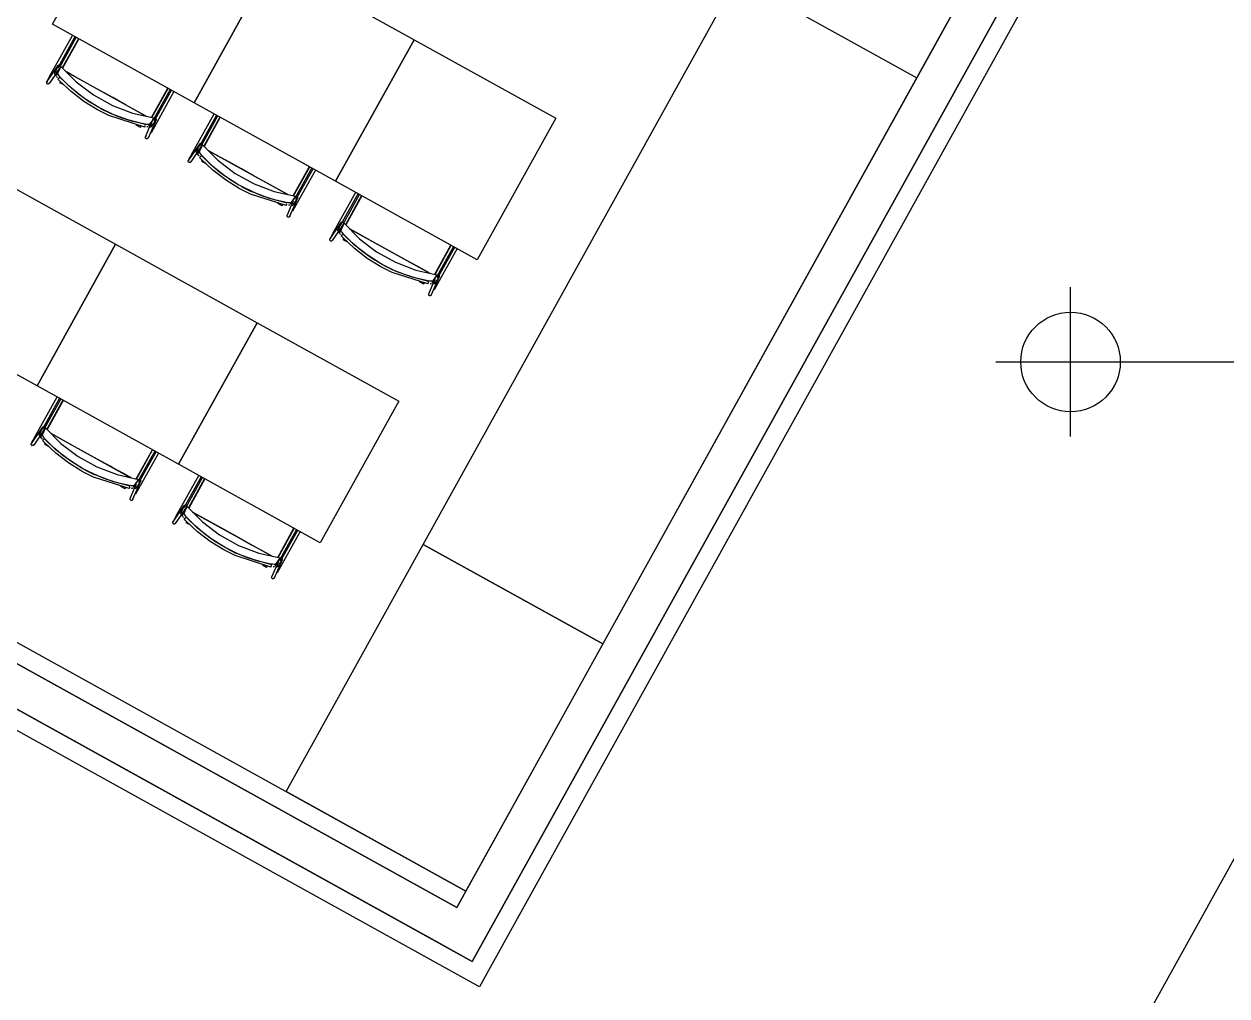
# Model space of a CAD drawing. Header units: metres. Extents: x 3.2 to 22.3, y 0.7 to 22.8.
# Drawn here: x 6.968 to 8.869, y 9.369 to 10.906 of the extents above; entities that cross this region are included whole.
import ezdxf

# ---------------------------------------------------------------- set-up
doc = ezdxf.new("R2010")
doc.units = ezdxf.units.M
doc.layers.add('ARREDI', color=9, linetype='Continuous')
doc.layers.add('PARETI_STRUTTURE', color=7, linetype='Continuous')

msp = doc.modelspace()

# ---------------------------------------------------------------- linework, layer by layer
at = {"layer": 'ARREDI'}
for points in [[(8.095, 10.978), (8.4721, 11.6584), (8.7562, 11.5009), (8.3791, 10.8205), (7.8828, 9.9252), (7.5987, 10.0827)], [(7.1369, 11.1291), (7.3608, 11.005), (7.2367, 10.7812), (7.0128, 10.9053)], [(7.3608, 11.005), (7.5846, 10.8809), (7.4605, 10.6571), (7.2367, 10.7812)], [(7.5846, 10.8809), (7.8085, 10.7569), (7.6844, 10.533), (7.4605, 10.6571)], [(7.1731, 10.7573), (7.1727, 10.7543)], [(6.8888, 10.6814), (7.1126, 10.5573), (6.9885, 10.3335), (6.7647, 10.4576)], [(7.3969, 10.6332), (7.3965, 10.6302)], [(7.1126, 10.5573), (7.3365, 10.4333), (7.2124, 10.2094), (6.9885, 10.3335)], [(7.6207, 10.5091), (7.6203, 10.5061)], [(7.3364, 10.4333), (7.5603, 10.3092), (7.4362, 10.0853), (7.2124, 10.2094)], [(7.1487, 10.1855), (7.1483, 10.1825)], [(7.6662, 9.5345), (7.3821, 9.692), (7.5987, 10.0827), (7.8828, 9.9252)], [(7.3726, 10.0614), (7.3722, 10.0584)]]:
    msp.add_lwpolyline(points, close=True, dxfattribs=at)
for points in [[(8.095, 10.978), (8.3791, 10.8205)], [(7.0539, 10.8825), (7.0284, 10.8365)], [(7.0225, 10.837), (7.0219, 10.8375), (7.0216, 10.8381), (7.0214, 10.8389), (7.0216, 10.8396), (7.0218, 10.84), (7.0218, 10.84), (7.022, 10.8402), (7.0226, 10.8407), (7.0233, 10.8409)], [(7.0252, 10.8217), (7.0236, 10.8236), (7.0223, 10.8254), (7.0216, 10.8269), (7.0214, 10.8278), (7.0239, 10.8332), (7.0263, 10.8386), (7.0503, 10.8143), (7.0777, 10.7936), (7.1076, 10.777), (7.1397, 10.7648), (7.173, 10.7573), (7.1698, 10.7523), (7.1665, 10.7474)], [(7.0233, 10.8409), (7.024, 10.8409), (7.0247, 10.8406), (7.0253, 10.8401), (7.0256, 10.8395), (7.0258, 10.8387), (7.0256, 10.838)], [(7.0263, 10.8386), (7.0245, 10.8372)], [(7.0085, 10.8225), (7.0085, 10.8225), (7.0086, 10.8225), (7.0088, 10.8223), (7.0093, 10.8221)], [(7.0098, 10.8217), (7.0093, 10.8221)], [(7.0181, 10.8256), (7.0174, 10.8259), (7.0169, 10.8264), (7.0165, 10.827), (7.0164, 10.8277), (7.0164, 10.8278), (7.0165, 10.8285), (7.0166, 10.8286), (7.0169, 10.8291), (7.0175, 10.8295), (7.0182, 10.8298)], [(7.0182, 10.8298), (7.0189, 10.8298), (7.0196, 10.8295), (7.0202, 10.829), (7.0206, 10.8284), (7.0207, 10.8276), (7.0207, 10.8276), (7.0206, 10.8269), (7.0205, 10.8268), (7.0202, 10.8263), (7.0196, 10.8258), (7.0189, 10.8256)], [(7.0186, 10.8245), (7.0194, 10.823)], [(7.0193, 10.823), (7.0186, 10.8245)], [(7.0191, 10.8268), (7.0209, 10.8307), (7.0216, 10.8323)], [(7.0199, 10.8222), (7.0207, 10.8211)], [(7.0206, 10.8212), (7.0199, 10.8222)], [(7.0252, 10.8217), (7.0236, 10.8237), (7.0223, 10.8255), (7.0215, 10.827), (7.0214, 10.8278)], [(7.0238, 10.8207), (7.0233, 10.8202), (7.0227, 10.8197), (7.0218, 10.8189), (7.0216, 10.8187)], [(7.0218, 10.8197), (7.0224, 10.8191)], [(7.0223, 10.8192), (7.0218, 10.8197)], [(7.0226, 10.8346), (7.0222, 10.8337)], [(7.0238, 10.8207), (7.0243, 10.8211), (7.0246, 10.8214), (7.0248, 10.8216)], [(7.0838, 10.7751), (7.0695, 10.7837), (7.0537, 10.7952), (7.0389, 10.8079), (7.0252, 10.8217)], [(7.0838, 10.7751), (7.0695, 10.7837), (7.0538, 10.7951), (7.039, 10.8078), (7.0253, 10.8216)], [(7.1609, 10.76), (7.1484, 10.7669), (7.1283, 10.7781), (7.1081, 10.7893), (7.0879, 10.8005), (7.0677, 10.8117), (7.0475, 10.8228), (7.035, 10.8298)], [(7.035, 10.8298), (7.1609, 10.76)], [(7.0061, 10.8107), (7.0054, 10.8107), (7.0047, 10.811), (7.0041, 10.8115), (7.0038, 10.8121), (7.0036, 10.8129), (7.0038, 10.8136), (7.004, 10.814), (7.004, 10.8141), (7.0042, 10.8143), (7.0048, 10.8147), (7.0055, 10.815)], [(7.008, 10.8128), (7.0078, 10.812), (7.0076, 10.8116), (7.0076, 10.8116), (7.0074, 10.8114), (7.0069, 10.8109), (7.0061, 10.8107)], [(7.0216, 10.8187), (7.0216, 10.8187)], [(7.0257, 10.8147), (7.0253, 10.814), (7.025, 10.8135), (7.0248, 10.813), (7.0247, 10.8128)], [(7.1701, 10.7579), (7.1957, 10.8039)], [(7.1032, 10.765), (7.0887, 10.7723)], [(7.0887, 10.7723), (7.1033, 10.765)], [(7.1591, 10.7474), (7.1402, 10.7517), (7.1216, 10.7575), (7.1038, 10.7648)], [(7.1593, 10.7474), (7.1403, 10.7517), (7.1217, 10.7575), (7.1039, 10.7647)], [(7.152, 10.7422), (7.1521, 10.7425), (7.1524, 10.7429), (7.1527, 10.7435), (7.1531, 10.7441)], [(7.159, 10.7449), (7.1589, 10.7442), (7.1588, 10.7436), (7.1587, 10.7431), (7.1587, 10.7428), (7.1587, 10.7427), (7.1587, 10.7428), (7.1587, 10.743)], [(7.1592, 10.7457), (7.1593, 10.7463), (7.1593, 10.7468), (7.1594, 10.747)], [(7.1665, 10.7474), (7.1657, 10.7471), (7.164, 10.7469), (7.1617, 10.747), (7.1593, 10.7474)], [(7.1665, 10.7474), (7.1657, 10.7471), (7.1641, 10.7469), (7.1618, 10.747), (7.1593, 10.7474)], [(7.1643, 10.7432), (7.1635, 10.7431), (7.1622, 10.7432)], [(7.1635, 10.7431), (7.1622, 10.7432)], [(7.1657, 10.7448), (7.1658, 10.7456), (7.1661, 10.7461), (7.1662, 10.7462), (7.1667, 10.7467), (7.1667, 10.7467), (7.1674, 10.747), (7.1681, 10.747), (7.1688, 10.7468), (7.1694, 10.7463), (7.1698, 10.7457)], [(7.17, 10.7497), (7.1692, 10.7485), (7.1659, 10.7436)], [(7.1698, 10.7457), (7.17, 10.745), (7.1699, 10.7442), (7.1697, 10.7437), (7.1696, 10.7436), (7.1691, 10.7431), (7.1691, 10.7431), (7.1684, 10.7428), (7.1677, 10.7428), (7.1669, 10.743), (7.1663, 10.7435)], [(7.1729, 10.7564), (7.1734, 10.7569), (7.1741, 10.7572), (7.1749, 10.7572), (7.1756, 10.757), (7.1762, 10.7566), (7.1766, 10.7559)], [(7.1766, 10.7559), (7.1768, 10.7552), (7.1767, 10.7545), (7.1766, 10.7542), (7.1766, 10.7542), (7.1763, 10.7538), (7.1758, 10.7533), (7.1751, 10.753), (7.1744, 10.753), (7.1736, 10.7532)], [(7.2777, 10.7584), (7.2522, 10.7124)], [(7.16, 10.7254), (7.1599, 10.7261), (7.16, 10.7269), (7.16, 10.7271), (7.16, 10.7271), (7.1603, 10.7275), (7.1608, 10.728)], [(7.164, 10.7271), (7.1642, 10.7263), (7.1641, 10.7256), (7.164, 10.7254), (7.164, 10.7254), (7.1638, 10.7249), (7.1632, 10.7244), (7.1625, 10.7241), (7.1618, 10.7241), (7.161, 10.7243), (7.1604, 10.7248), (7.16, 10.7254)], [(7.168, 10.7341), (7.1674, 10.7344)], [(7.1687, 10.7337), (7.1685, 10.7338), (7.168, 10.734)], [(7.1688, 10.7336), (7.1688, 10.7336)], [(7.242, 10.7015), (7.2413, 10.7018), (7.2407, 10.7023), (7.2403, 10.7029), (7.2402, 10.7036), (7.2402, 10.7037), (7.2404, 10.7044), (7.2404, 10.7045), (7.2407, 10.705), (7.2413, 10.7055), (7.242, 10.7057)], [(7.242, 10.7057), (7.2428, 10.7057), (7.2435, 10.7054), (7.244, 10.7049), (7.2444, 10.7043), (7.2445, 10.7036), (7.2445, 10.7035), (7.2444, 10.7028), (7.2443, 10.7027), (7.244, 10.7022), (7.2434, 10.7018), (7.2427, 10.7015)], [(7.243, 10.7027), (7.2447, 10.7067), (7.2454, 10.7082)], [(7.2463, 10.7129), (7.2458, 10.7134), (7.2454, 10.714), (7.2453, 10.7148), (7.2454, 10.7155), (7.2457, 10.7159), (7.2457, 10.7159), (7.2458, 10.7161), (7.2464, 10.7166), (7.2471, 10.7168)], [(7.2491, 10.6976), (7.2475, 10.6995), (7.2462, 10.7014), (7.2454, 10.7029), (7.2453, 10.7037), (7.2477, 10.7092), (7.2501, 10.7145), (7.2742, 10.6902), (7.3015, 10.6695), (7.3315, 10.6529), (7.3635, 10.6407), (7.3969, 10.6332), (7.3936, 10.6283), (7.3903, 10.6234)], [(7.2464, 10.7105), (7.246, 10.7096)], [(7.2471, 10.7168), (7.2479, 10.7168), (7.2486, 10.7165), (7.2491, 10.716), (7.2495, 10.7154), (7.2496, 10.7147), (7.2495, 10.7139)], [(7.2501, 10.7145), (7.2484, 10.7131)], [(7.3848, 10.6359), (7.3722, 10.6429), (7.3521, 10.654), (7.3319, 10.6652), (7.3117, 10.6764), (7.2915, 10.6876), (7.2714, 10.6988), (7.2589, 10.7057)], [(7.2589, 10.7057), (7.3848, 10.6359)], [(7.23, 10.6866), (7.2292, 10.6866), (7.2285, 10.6869), (7.228, 10.6874), (7.2276, 10.6881), (7.2275, 10.6888), (7.2276, 10.6895), (7.2279, 10.69), (7.2279, 10.69), (7.228, 10.6902), (7.2286, 10.6906), (7.2293, 10.6909)], [(7.2318, 10.6887), (7.2317, 10.688), (7.2314, 10.6875), (7.2314, 10.6875), (7.2313, 10.6873), (7.2307, 10.6869), (7.23, 10.6866)], [(7.2324, 10.6984), (7.2323, 10.6984), (7.2324, 10.6984), (7.2326, 10.6982), (7.2331, 10.698)], [(7.2337, 10.6977), (7.2331, 10.698)], [(7.2424, 10.7004), (7.2432, 10.6989)], [(7.2432, 10.6989), (7.2424, 10.7004)], [(7.2437, 10.6981), (7.2445, 10.697)], [(7.2444, 10.6971), (7.2437, 10.6981)], [(7.2491, 10.6976), (7.2474, 10.6996), (7.2461, 10.7014), (7.2454, 10.7029), (7.2453, 10.7038)], [(7.2454, 10.696), (7.2461, 10.6952)], [(7.2454, 10.6946), (7.2454, 10.6946)], [(7.2476, 10.6966), (7.2471, 10.6961), (7.2465, 10.6956), (7.2457, 10.6948), (7.2455, 10.6947)], [(7.2476, 10.6966), (7.2481, 10.697), (7.2485, 10.6974), (7.2486, 10.6975)], [(7.2495, 10.6906), (7.2492, 10.69), (7.2489, 10.6894), (7.2486, 10.689), (7.2485, 10.6887)], [(7.3076, 10.651), (7.2934, 10.6597), (7.2776, 10.6711), (7.2628, 10.6838), (7.2491, 10.6976)], [(7.3076, 10.651), (7.2934, 10.6596), (7.2776, 10.6711), (7.2629, 10.6837), (7.2492, 10.6975)], [(7.394, 10.6338), (7.4195, 10.6798)], [(7.3271, 10.6409), (7.3125, 10.6483)], [(7.3125, 10.6483), (7.3271, 10.6409)], [(7.383, 10.6233), (7.364, 10.6276), (7.3454, 10.6335), (7.3277, 10.6407)], [(7.3831, 10.6233), (7.3641, 10.6276), (7.3455, 10.6334), (7.3277, 10.6407)], [(7.3967, 10.6323), (7.3973, 10.6328), (7.398, 10.6331), (7.3987, 10.6331), (7.3994, 10.6329), (7.4, 10.6325), (7.4004, 10.6318)], [(7.4004, 10.6318), (7.4006, 10.6311), (7.4005, 10.6304), (7.4004, 10.6302), (7.4004, 10.6301), (7.4002, 10.6297), (7.3996, 10.6292), (7.399, 10.6289), (7.3982, 10.6289), (7.3975, 10.6291)], [(7.5016, 10.6344), (7.476, 10.5883)], [(7.3759, 10.6181), (7.376, 10.6184), (7.3762, 10.6188), (7.3765, 10.6194), (7.3769, 10.62)], [(7.3829, 10.6209), (7.3827, 10.6201), (7.3826, 10.6195), (7.3826, 10.619), (7.3825, 10.6187), (7.3825, 10.6187), (7.3825, 10.6187), (7.3825, 10.6189)], [(7.383, 10.6216), (7.3831, 10.6222), (7.3832, 10.6227), (7.3832, 10.6229)], [(7.3903, 10.6234), (7.3895, 10.623), (7.3878, 10.6229), (7.3855, 10.623), (7.3831, 10.6233)], [(7.3903, 10.6233), (7.3895, 10.623), (7.3879, 10.6228), (7.3856, 10.6229), (7.3831, 10.6233)], [(7.3882, 10.6191), (7.3873, 10.619), (7.386, 10.6191)], [(7.3874, 10.619), (7.3861, 10.6191)], [(7.3896, 10.6207), (7.3897, 10.6215), (7.3899, 10.622), (7.39, 10.6221), (7.3905, 10.6226), (7.3905, 10.6226), (7.3912, 10.6229), (7.3919, 10.6229), (7.3927, 10.6227), (7.3933, 10.6223), (7.3937, 10.6216)], [(7.3939, 10.6256), (7.3931, 10.6244), (7.3898, 10.6195)], [(7.3937, 10.6216), (7.3939, 10.6209), (7.3938, 10.6202), (7.3935, 10.6196), (7.3934, 10.6195), (7.393, 10.619), (7.3929, 10.619), (7.3922, 10.6187), (7.3915, 10.6187), (7.3908, 10.6189), (7.3902, 10.6194)], [(7.3919, 10.61), (7.3913, 10.6103)], [(7.3926, 10.6096), (7.3923, 10.6097), (7.3919, 10.61)], [(7.3839, 10.6013), (7.3837, 10.602), (7.3838, 10.6028), (7.3839, 10.603), (7.3839, 10.603), (7.3841, 10.6034), (7.3847, 10.6039)], [(7.3878, 10.603), (7.388, 10.6023), (7.3879, 10.6015), (7.3878, 10.6013), (7.3878, 10.6013), (7.3876, 10.6009), (7.3871, 10.6003), (7.3864, 10.6001), (7.3856, 10.6), (7.3849, 10.6002), (7.3843, 10.6007), (7.3839, 10.6013)], [(7.3926, 10.6096), (7.3926, 10.6095)], [(7.4702, 10.5888), (7.4696, 10.5893), (7.4693, 10.5899), (7.4691, 10.5907), (7.4693, 10.5914), (7.4695, 10.5919), (7.4695, 10.5919), (7.4697, 10.5921), (7.4702, 10.5925), (7.4709, 10.5928)], [(7.4709, 10.5928), (7.4717, 10.5927), (7.4724, 10.5925), (7.473, 10.592), (7.4733, 10.5913), (7.4734, 10.5906), (7.4733, 10.5898)], [(7.4562, 10.5743), (7.4562, 10.5743), (7.4562, 10.5743), (7.4565, 10.5741), (7.4569, 10.5739)], [(7.4575, 10.5736), (7.4569, 10.5739)], [(7.4658, 10.5775), (7.4651, 10.5777), (7.4645, 10.5782), (7.4642, 10.5788), (7.4641, 10.5796), (7.4641, 10.5796), (7.4642, 10.5803), (7.4643, 10.5804), (7.4646, 10.5809), (7.4652, 10.5814), (7.4659, 10.5816)], [(7.4659, 10.5816), (7.4666, 10.5816), (7.4673, 10.5813), (7.4679, 10.5808), (7.4683, 10.5802), (7.4684, 10.5795), (7.4684, 10.5795), (7.4682, 10.5788), (7.4682, 10.5786), (7.4679, 10.5781), (7.4673, 10.5777), (7.4666, 10.5774)], [(7.4663, 10.5763), (7.467, 10.5748)], [(7.467, 10.5749), (7.4663, 10.5763)], [(7.4668, 10.5786), (7.4686, 10.5826), (7.4692, 10.5841)], [(7.4676, 10.5741), (7.4684, 10.5729)], [(7.4683, 10.573), (7.4676, 10.574)], [(7.4729, 10.5735), (7.4713, 10.5754), (7.47, 10.5773), (7.4692, 10.5788), (7.4691, 10.5797), (7.4715, 10.5851), (7.474, 10.5905), (7.498, 10.5661), (7.5253, 10.5454), (7.5553, 10.5288), (7.5873, 10.5166), (7.6207, 10.5091), (7.6175, 10.5042), (7.6141, 10.4993)], [(7.4729, 10.5735), (7.4712, 10.5755), (7.47, 10.5773), (7.4692, 10.5788), (7.4691, 10.5797)], [(7.4692, 10.5719), (7.4699, 10.5711)], [(7.4715, 10.5725), (7.4709, 10.572), (7.4704, 10.5715), (7.4695, 10.5708), (7.4693, 10.5706)], [(7.4703, 10.5864), (7.4699, 10.5855)], [(7.4715, 10.5725), (7.472, 10.573), (7.4723, 10.5733), (7.4725, 10.5734)], [(7.474, 10.5904), (7.4722, 10.589)], [(7.5315, 10.5269), (7.5172, 10.5356), (7.5014, 10.547), (7.4866, 10.5597), (7.4729, 10.5735)], [(7.5315, 10.5269), (7.5172, 10.5356), (7.5015, 10.547), (7.4867, 10.5596), (7.473, 10.5734)], [(7.6083, 10.512), (7.5961, 10.5188), (7.5759, 10.5299), (7.5558, 10.5411), (7.5355, 10.5523), (7.5154, 10.5635), (7.4952, 10.5747), (7.4827, 10.5816)], [(7.4827, 10.5816), (7.6082, 10.512)], [(7.4538, 10.5625), (7.4531, 10.5625), (7.4524, 10.5628), (7.4518, 10.5633), (7.4514, 10.564), (7.4513, 10.5647), (7.4515, 10.5655), (7.4517, 10.5659), (7.4517, 10.5659), (7.4519, 10.5661), (7.4524, 10.5665), (7.4531, 10.5668)], [(7.4556, 10.5646), (7.4555, 10.5639), (7.4553, 10.5634), (7.4553, 10.5634), (7.4551, 10.5632), (7.4545, 10.5628), (7.4538, 10.5625)], [(7.4693, 10.5705), (7.4693, 10.5706)], [(7.4734, 10.5665), (7.473, 10.5659), (7.4727, 10.5653), (7.4725, 10.5649), (7.4723, 10.5647)], [(7.6178, 10.5097), (7.6433, 10.5558)], [(7.5509, 10.5168), (7.5364, 10.5242)], [(7.5364, 10.5242), (7.551, 10.5168)], [(7.6068, 10.4993), (7.5878, 10.5036), (7.5693, 10.5094), (7.5515, 10.5166)], [(7.6069, 10.4992), (7.588, 10.5035), (7.5694, 10.5094), (7.5515, 10.5166)], [(7.5997, 10.494), (7.5998, 10.4943), (7.6001, 10.4947), (7.6004, 10.4953), (7.6007, 10.4959)], [(7.6067, 10.4968), (7.6066, 10.496), (7.6065, 10.4954), (7.6064, 10.4949), (7.6063, 10.4946), (7.6063, 10.4946), (7.6063, 10.4946), (7.6064, 10.4948)], [(7.6068, 10.4975), (7.6069, 10.4981), (7.607, 10.4986), (7.6071, 10.4988)], [(7.6141, 10.4993), (7.6133, 10.4989), (7.6116, 10.4988), (7.6094, 10.4989), (7.6069, 10.4992)], [(7.6142, 10.4993), (7.6134, 10.4989), (7.6117, 10.4987), (7.6095, 10.4989), (7.6069, 10.4992)], [(7.6134, 10.4967), (7.6135, 10.4974), (7.6137, 10.4979), (7.6138, 10.498), (7.6144, 10.4985), (7.6144, 10.4985), (7.6151, 10.4988), (7.6158, 10.4988), (7.6165, 10.4986), (7.6171, 10.4982), (7.6175, 10.4975)], [(7.6177, 10.5015), (7.6169, 10.5003), (7.6136, 10.4954)], [(7.6175, 10.4975), (7.6177, 10.4968), (7.6176, 10.4961), (7.6174, 10.4956), (7.6173, 10.4954), (7.6168, 10.495), (7.6168, 10.4949), (7.6161, 10.4946), (7.6153, 10.4946), (7.6146, 10.4948), (7.614, 10.4953)], [(7.6206, 10.5082), (7.6211, 10.5087), (7.6218, 10.509), (7.6225, 10.5091), (7.6233, 10.5088), (7.6239, 10.5084), (7.6243, 10.5078)], [(7.6243, 10.5078), (7.6245, 10.507), (7.6244, 10.5063), (7.6243, 10.5061), (7.6243, 10.5061), (7.624, 10.5056), (7.6235, 10.5051), (7.6228, 10.5048), (7.622, 10.5048), (7.6213, 10.505)], [(7.6077, 10.4772), (7.6075, 10.4779), (7.6076, 10.4787), (7.6077, 10.4789), (7.6077, 10.4789), (7.608, 10.4794), (7.6085, 10.4799)], [(7.6117, 10.4789), (7.6119, 10.4782), (7.6118, 10.4774), (7.6117, 10.4772), (7.6117, 10.4772), (7.6114, 10.4768), (7.6109, 10.4763), (7.6102, 10.476), (7.6095, 10.4759), (7.6087, 10.4762), (7.6081, 10.4766), (7.6077, 10.4772)], [(7.612, 10.495), (7.6111, 10.4949), (7.6099, 10.495)], [(7.6112, 10.4949), (7.6099, 10.495)], [(7.6157, 10.4859), (7.6151, 10.4862)], [(7.6164, 10.4855), (7.6161, 10.4856), (7.6157, 10.4859)], [(7.6164, 10.4855), (7.6165, 10.4855)], [(7.0295, 10.3108), (7.004, 10.2647)], [(6.9982, 10.2652), (6.9976, 10.2657), (6.9972, 10.2664), (6.9971, 10.2671), (6.9973, 10.2678), (6.9975, 10.2683), (6.9975, 10.2683), (6.9976, 10.2685), (6.9982, 10.2689), (6.9989, 10.2692)], [(6.9989, 10.2692), (6.9997, 10.2691), (7.0004, 10.2689), (7.001, 10.2684), (7.0013, 10.2677), (7.0014, 10.267), (7.0013, 10.2662)], [(6.9842, 10.2507), (6.9842, 10.2507), (6.9842, 10.2507), (6.9845, 10.2505), (6.9849, 10.2503)], [(6.9855, 10.25), (6.9849, 10.2503)], [(6.9938, 10.2539), (6.9931, 10.2541), (6.9925, 10.2546), (6.9922, 10.2552), (6.992, 10.256), (6.992, 10.256), (6.9922, 10.2567), (6.9922, 10.2568), (6.9926, 10.2573), (6.9931, 10.2578), (6.9939, 10.258)], [(6.9939, 10.258), (6.9946, 10.258), (6.9953, 10.2577), (6.9959, 10.2572), (6.9962, 10.2566), (6.9964, 10.2559), (6.9964, 10.2559), (6.9962, 10.2552), (6.9962, 10.255), (6.9959, 10.2545), (6.9953, 10.2541), (6.9946, 10.2538)], [(6.995, 10.2513), (6.9942, 10.2527)], [(6.9943, 10.2527), (6.995, 10.2512)], [(6.9948, 10.2551), (6.9966, 10.259), (6.9972, 10.2605)], [(6.9956, 10.2505), (6.9964, 10.2493)], [(6.9963, 10.2494), (6.9956, 10.2504)], [(7.0009, 10.2499), (6.9993, 10.2518), (6.998, 10.2537), (6.9972, 10.2552), (6.9971, 10.2561), (6.9995, 10.2615), (7.0019, 10.2669), (7.026, 10.2425), (7.0533, 10.2218), (7.0833, 10.2052), (7.1153, 10.193), (7.1487, 10.1855), (7.1454, 10.1806), (7.1421, 10.1757)], [(7.0009, 10.2499), (6.9992, 10.2519), (6.998, 10.2537), (6.9972, 10.2552), (6.9971, 10.2561)], [(6.9995, 10.2489), (6.9989, 10.2484), (6.9984, 10.2479), (6.9979, 10.2475), (6.9975, 10.2472), (6.9973, 10.247)], [(6.9983, 10.2628), (6.9979, 10.2619)], [(6.9995, 10.2489), (7, 10.2494), (7.0003, 10.2497), (7.0005, 10.2498)], [(7.002, 10.2669), (7.0002, 10.2654)], [(7.0587, 10.2037), (7.0452, 10.212), (7.0294, 10.2234), (7.0146, 10.2361), (7.0009, 10.2499)], [(7.0587, 10.2037), (7.0452, 10.212), (7.0295, 10.2234), (7.0147, 10.236), (7.001, 10.2498)], [(7.1086, 10.2037), (7.1039, 10.2063), (7.0837, 10.2175), (7.0635, 10.2287), (7.0433, 10.2399), (7.0232, 10.2511), (7.0107, 10.258)], [(7.0107, 10.258), (7.1366, 10.1882)], [(6.9818, 10.2389), (6.9811, 10.239), (6.9804, 10.2392), (6.9798, 10.2397), (6.9794, 10.2404), (6.9793, 10.2411), (6.9795, 10.2419), (6.9797, 10.2423), (6.9797, 10.2423), (6.9798, 10.2425), (6.9804, 10.243), (6.9811, 10.2432)], [(6.9836, 10.241), (6.9835, 10.2403), (6.9833, 10.2398), (6.9833, 10.2398), (6.9831, 10.2396), (6.9825, 10.2392), (6.9818, 10.2389)], [(6.9973, 10.247), (6.9973, 10.247)], [(6.9979, 10.2474), (6.9976, 10.2478)], [(6.9977, 10.2478), (6.998, 10.2473)], [(7.0014, 10.2429), (7.001, 10.2423), (7.0007, 10.2417), (7.0005, 10.2413), (7.0003, 10.2411)], [(7.1458, 10.1861), (7.1713, 10.2322)], [(7.0643, 10.2006), (7.079, 10.1932)], [(7.0789, 10.1932), (7.0644, 10.2006)], [(7.1348, 10.1757), (7.1158, 10.18), (7.0973, 10.1858), (7.0795, 10.193)], [(7.1349, 10.1756), (7.1159, 10.1799), (7.0973, 10.1858), (7.0795, 10.193)], [(7.1366, 10.1882), (7.1241, 10.1952), (7.1092, 10.2034)], [(7.1347, 10.1732), (7.1346, 10.1724), (7.1345, 10.1718), (7.1344, 10.1713), (7.1343, 10.171), (7.1343, 10.171), (7.1343, 10.171), (7.1344, 10.1712)], [(7.1348, 10.1739), (7.1349, 10.1745), (7.135, 10.175), (7.1351, 10.1752)], [(7.1421, 10.1757), (7.1413, 10.1753), (7.1396, 10.1752), (7.1373, 10.1753), (7.1349, 10.1756)], [(7.1422, 10.1757), (7.1414, 10.1753), (7.1397, 10.1752), (7.1375, 10.1753), (7.1349, 10.1756)], [(7.1414, 10.1731), (7.1415, 10.1738), (7.1417, 10.1743), (7.1418, 10.1744), (7.1423, 10.1749), (7.1424, 10.1749), (7.143, 10.1752), (7.1438, 10.1753), (7.1445, 10.175), (7.1451, 10.1746), (7.1455, 10.1739)], [(7.1457, 10.1779), (7.1449, 10.1768), (7.1416, 10.1718)], [(7.1455, 10.1739), (7.1457, 10.1732), (7.1456, 10.1725), (7.1454, 10.172), (7.1453, 10.1718), (7.1448, 10.1714), (7.1447, 10.1713), (7.1441, 10.1711), (7.1433, 10.171), (7.1426, 10.1712), (7.142, 10.1717)], [(7.1485, 10.1846), (7.1491, 10.1851), (7.1498, 10.1854), (7.1505, 10.1855), (7.1513, 10.1852), (7.1519, 10.1848), (7.1523, 10.1842)], [(7.1523, 10.1842), (7.1524, 10.1834), (7.1524, 10.1827), (7.1523, 10.1825), (7.1523, 10.1825), (7.152, 10.182), (7.1515, 10.1815), (7.1508, 10.1812), (7.15, 10.1812), (7.1493, 10.1814)], [(7.2534, 10.1867), (7.2279, 10.1407)], [(7.1277, 10.1704), (7.1278, 10.1707), (7.1281, 10.1711), (7.1284, 10.1717), (7.1287, 10.1723)], [(7.1357, 10.1536), (7.1355, 10.1544), (7.1356, 10.1551), (7.1357, 10.1553), (7.1357, 10.1553), (7.136, 10.1558), (7.1365, 10.1563)], [(7.1397, 10.1553), (7.1399, 10.1546), (7.1398, 10.1538), (7.1397, 10.1536), (7.1397, 10.1536), (7.1394, 10.1532), (7.1389, 10.1527), (7.1382, 10.1524), (7.1374, 10.1523), (7.1367, 10.1526), (7.1361, 10.153), (7.1357, 10.1536)], [(7.14, 10.1714), (7.1391, 10.1713), (7.1379, 10.1714)], [(7.1392, 10.1713), (7.1379, 10.1714)], [(7.1437, 10.1623), (7.1431, 10.1626)], [(7.1444, 10.1619), (7.1441, 10.162), (7.1437, 10.1623)], [(7.1444, 10.1619), (7.1444, 10.1619)], [(7.2186, 10.131), (7.2204, 10.1349), (7.2211, 10.1364)], [(7.222, 10.1411), (7.2214, 10.1416), (7.2211, 10.1423), (7.221, 10.143), (7.2211, 10.1437), (7.2213, 10.1442), (7.2213, 10.1442), (7.2215, 10.1444), (7.2221, 10.1448), (7.2228, 10.1451)], [(7.2247, 10.1258), (7.2232, 10.1277), (7.2219, 10.1296), (7.2211, 10.1311), (7.221, 10.132), (7.2234, 10.1374), (7.2258, 10.1428), (7.2499, 10.1184), (7.2772, 10.0977), (7.3072, 10.0811), (7.3392, 10.0689), (7.3726, 10.0614), (7.3693, 10.0565), (7.366, 10.0516)], [(7.2221, 10.1387), (7.2217, 10.1379)], [(7.2228, 10.1451), (7.2235, 10.1451), (7.2242, 10.1448), (7.2248, 10.1443), (7.2252, 10.1436), (7.2253, 10.1429), (7.2251, 10.1422)], [(7.2258, 10.1428), (7.224, 10.1413)], [(7.2057, 10.1149), (7.2049, 10.1149), (7.2042, 10.1151), (7.2036, 10.1156), (7.2033, 10.1163), (7.2032, 10.117), (7.2033, 10.1178), (7.2035, 10.1182), (7.2035, 10.1182), (7.2037, 10.1184), (7.2043, 10.1189), (7.205, 10.1191)], [(7.2075, 10.1169), (7.2073, 10.1162), (7.2071, 10.1158), (7.2071, 10.1157), (7.207, 10.1156), (7.2064, 10.1151), (7.2057, 10.1149)], [(7.208, 10.1266), (7.208, 10.1266), (7.2081, 10.1266), (7.2083, 10.1265), (7.2088, 10.1262)], [(7.2094, 10.1259), (7.2088, 10.1262)], [(7.2177, 10.1298), (7.2169, 10.13), (7.2164, 10.1305), (7.216, 10.1312), (7.2159, 10.1319), (7.2159, 10.132), (7.216, 10.1326), (7.2161, 10.1327), (7.2164, 10.1332), (7.217, 10.1337), (7.2177, 10.1339)], [(7.2177, 10.1339), (7.2184, 10.1339), (7.2192, 10.1336), (7.2197, 10.1332), (7.2201, 10.1325), (7.2202, 10.1318), (7.2202, 10.1318), (7.2201, 10.1311), (7.22, 10.1309), (7.2197, 10.1305), (7.2191, 10.13), (7.2184, 10.1298)], [(7.2188, 10.1272), (7.2181, 10.1287)], [(7.2181, 10.1286), (7.2189, 10.1271)], [(7.2194, 10.1264), (7.2202, 10.1252)], [(7.2201, 10.1253), (7.2194, 10.1264)], [(7.2247, 10.1258), (7.2231, 10.1278), (7.2218, 10.1297), (7.221, 10.1311), (7.2209, 10.132)], [(7.221, 10.1242), (7.2217, 10.1234)], [(7.2233, 10.1249), (7.2228, 10.1244), (7.2222, 10.1239), (7.2213, 10.1231), (7.2211, 10.1229)], [(7.2211, 10.1229), (7.2211, 10.1229)], [(7.2233, 10.1248), (7.2238, 10.1253), (7.2241, 10.1256), (7.2243, 10.1257)], [(7.2252, 10.1188), (7.2249, 10.1182), (7.2245, 10.1176), (7.2243, 10.1172), (7.2242, 10.117)], [(7.2833, 10.0792), (7.269, 10.0879), (7.2532, 10.0993), (7.2384, 10.112), (7.2247, 10.1258)], [(7.2833, 10.0792), (7.2691, 10.0879), (7.2533, 10.0993), (7.2385, 10.1119), (7.2248, 10.1257)], [(7.2672, 10.1158), (7.2471, 10.127), (7.2345, 10.1339)], [(7.2345, 10.1339), (7.3604, 10.0641)], [(7.2675, 10.1157), (7.2874, 10.1046), (7.3076, 10.0934), (7.3278, 10.0822), (7.3479, 10.0711), (7.3604, 10.0641)], [(7.3697, 10.0621), (7.3952, 10.1081)], [(7.3028, 10.0692), (7.2882, 10.0765)], [(7.2882, 10.0765), (7.3028, 10.0691)], [(7.3586, 10.0516), (7.3397, 10.0559), (7.3211, 10.0617), (7.3033, 10.0689)], [(7.3588, 10.0515), (7.3398, 10.0558), (7.3212, 10.0617), (7.3034, 10.0689)], [(7.3724, 10.0605), (7.3729, 10.061), (7.3736, 10.0613), (7.3744, 10.0614), (7.3751, 10.0612), (7.3757, 10.0607), (7.3761, 10.0601)], [(7.3761, 10.0601), (7.3763, 10.0594), (7.3762, 10.0586), (7.3761, 10.0584), (7.3761, 10.0584), (7.3759, 10.058), (7.3753, 10.0574), (7.3746, 10.0571), (7.3739, 10.0571), (7.3732, 10.0573)], [(7.3515, 10.0464), (7.3517, 10.0466), (7.3519, 10.047), (7.3522, 10.0476), (7.3526, 10.0482)], [(7.3585, 10.0491), (7.3584, 10.0484), (7.3583, 10.0477), (7.3582, 10.0472), (7.3582, 10.0469), (7.3582, 10.0469), (7.3582, 10.0469), (7.3582, 10.0471)], [(7.3587, 10.0498), (7.3588, 10.0505), (7.3589, 10.0509), (7.3589, 10.0511)], [(7.366, 10.0516), (7.3652, 10.0512), (7.3635, 10.0511), (7.3612, 10.0512), (7.3588, 10.0515)], [(7.366, 10.0516), (7.3652, 10.0512), (7.3636, 10.0511), (7.3613, 10.0512), (7.3588, 10.0515)], [(7.3638, 10.0473), (7.363, 10.0473), (7.3617, 10.0473)], [(7.363, 10.0473), (7.3617, 10.0473)], [(7.3653, 10.049), (7.3653, 10.0497), (7.3656, 10.0502), (7.3657, 10.0504), (7.3662, 10.0509), (7.3662, 10.0509), (7.3669, 10.0511), (7.3676, 10.0512), (7.3683, 10.0509), (7.3689, 10.0505), (7.3693, 10.0499)], [(7.3696, 10.0539), (7.3687, 10.0527), (7.3654, 10.0478)], [(7.3693, 10.0499), (7.3695, 10.0491), (7.3694, 10.0484), (7.3692, 10.0479), (7.3691, 10.0477), (7.3686, 10.0473), (7.3686, 10.0472), (7.3679, 10.047), (7.3672, 10.0469), (7.3664, 10.0472), (7.3658, 10.0476)], [(7.3595, 10.0295), (7.3594, 10.0303), (7.3595, 10.031), (7.3595, 10.0312), (7.3595, 10.0313), (7.3598, 10.0317), (7.3603, 10.0322)], [(7.3635, 10.0312), (7.3637, 10.0305), (7.3636, 10.0297), (7.3635, 10.0295), (7.3635, 10.0295), (7.3633, 10.0291), (7.3627, 10.0286), (7.362, 10.0283), (7.3613, 10.0282), (7.3606, 10.0285), (7.36, 10.0289), (7.3595, 10.0295)], [(7.3675, 10.0382), (7.3669, 10.0385)], [(7.3682, 10.0378), (7.368, 10.0379), (7.3675, 10.0382)], [(7.3683, 10.0378), (7.3683, 10.0378)]]:
    msp.add_lwpolyline(points, dxfattribs=at)
at = {"layer": 'PARETI_STRUTTURE'}
for points in [[(8.8419, 11.5254), (8.8677, 11.5111), (7.7023, 9.4087)], [(7.6519, 9.5087), (8.7562, 11.5009)], [(8.8113, 11.4703), (7.6764, 9.4231), (7.6213, 9.4536)], [(7.6765, 9.4231), (8.8113, 11.4703)], [(7.0085, 10.8225), (7.0446, 10.8877)], [(7.0484, 10.8855), (7.0213, 10.8366)], [(7.0246, 10.8375), (7.0506, 10.8844)], [(7.0544, 10.8823), (7.0288, 10.8361)], [(7.004, 10.8141), (7.0218, 10.84)], [(7.0216, 10.8392), (7.0166, 10.8286)], [(7.0038, 10.8138), (7.0045, 10.815), (7.0052, 10.8165), (7.0068, 10.8193), (7.0085, 10.8225)], [(7.0254, 10.8376), (7.0076, 10.8116)], [(7.02, 10.8291), (7.0209, 10.8308)], [(7.0255, 10.8374), (7.0254, 10.8372), (7.0254, 10.8371), (7.0253, 10.837), (7.0253, 10.8369), (7.0252, 10.8368), (7.0252, 10.8367), (7.0251, 10.8365), (7.0251, 10.8364), (7.025, 10.8363), (7.0249, 10.8362), (7.0249, 10.8361), (7.0248, 10.836), (7.0247, 10.8357), (7.0247, 10.8356), (7.0246, 10.8355), (7.0245, 10.8354), (7.0245, 10.8352), (7.0244, 10.8351), (7.0244, 10.835), (7.0243, 10.8349), (7.0243, 10.8348), (7.0242, 10.8346), (7.0242, 10.8345), (7.0241, 10.8344), (7.024, 10.8342), (7.0239, 10.8341), (7.0239, 10.8339), (7.0238, 10.8338), (7.0238, 10.8337), (7.0237, 10.8336), (7.0237, 10.8335), (7.0236, 10.8333), (7.0235, 10.8332), (7.0235, 10.8331), (7.0234, 10.833), (7.0234, 10.8329), (7.0233, 10.8326), (7.0232, 10.8325), (7.0232, 10.8324), (7.0231, 10.8323), (7.023, 10.8321), (7.023, 10.832), (7.0229, 10.8319), (7.0229, 10.8318), (7.0228, 10.8317), (7.0228, 10.8316), (7.0227, 10.8314), (7.0226, 10.8313), (7.0225, 10.8311), (7.0225, 10.831), (7.0224, 10.8308), (7.0224, 10.8307), (7.0223, 10.8306), (7.0223, 10.8305), (7.0222, 10.8304), (7.0221, 10.8303), (7.0221, 10.8301), (7.022, 10.83), (7.022, 10.8299), (7.0219, 10.8298), (7.0218, 10.8295), (7.0218, 10.8294), (7.0217, 10.8293), (7.0216, 10.8292), (7.0216, 10.8291), (7.0215, 10.829), (7.0215, 10.8288), (7.0214, 10.8287), (7.0214, 10.8286), (7.0213, 10.8285), (7.0212, 10.8282), (7.0211, 10.8281), (7.0211, 10.828), (7.021, 10.8279), (7.021, 10.8278), (7.0209, 10.8276), (7.0209, 10.8275), (7.0208, 10.8274), (7.0207, 10.8273), (7.0207, 10.8272), (7.0206, 10.8271), (7.0206, 10.8269), (7.0205, 10.8268), (7.0205, 10.8268)], [(7.0862, 10.7737), (7.0837, 10.7751), (7.0625, 10.7886), (7.0429, 10.8041), (7.0248, 10.8216)], [(7.0841, 10.7699), (7.0626, 10.7832), (7.0426, 10.7987), (7.0242, 10.816), (7.0216, 10.8187)], [(7.0309, 10.8093), (7.0246, 10.8128)], [(7.1696, 10.758), (7.1952, 10.8042)], [(7.199, 10.8021), (7.1727, 10.7548)], [(7.1755, 10.7547), (7.2011, 10.8009)], [(7.2049, 10.7988), (7.1688, 10.7336)], [(7.1587, 10.7427), (7.1022, 10.7608), (7.0841, 10.7699)], [(7.1594, 10.747), (7.1565, 10.7476), (7.1322, 10.7539), (7.1087, 10.7626), (7.0862, 10.7737)], [(7.2323, 10.6984), (7.2685, 10.7636)], [(5.4753, 10.749), (7.6662, 9.5345)], [(7.152, 10.7422), (7.1453, 10.7459)], [(7.16, 10.7271), (7.1671, 10.7434)], [(7.1766, 10.7542), (7.164, 10.7254)], [(7.1724, 10.7559), (7.1661, 10.7461)], [(7.1678, 10.7449), (7.1696, 10.7491)], [(7.1688, 10.7478), (7.1683, 10.7469)], [(7.1697, 10.7437), (7.1697, 10.7438), (7.1702, 10.7445), (7.1702, 10.7446), (7.1703, 10.7447), (7.1709, 10.7457), (7.171, 10.7458), (7.1715, 10.7466), (7.1716, 10.7466), (7.1717, 10.7468), (7.1723, 10.7478), (7.1724, 10.7479), (7.1728, 10.7486), (7.1729, 10.7487), (7.173, 10.7489), (7.1731, 10.749), (7.1736, 10.7499), (7.1737, 10.75), (7.1742, 10.7507), (7.1743, 10.7508), (7.1743, 10.751), (7.1744, 10.7511), (7.175, 10.7521), (7.1751, 10.7522), (7.1755, 10.7527), (7.1755, 10.7528), (7.1757, 10.7531), (7.1758, 10.7532), (7.176, 10.7536), (7.1766, 10.7542)], [(7.1722, 10.755), (7.1726, 10.756)], [(7.174, 10.752), (7.1754, 10.7545)], [(7.2723, 10.7615), (7.2451, 10.7125)], [(7.2485, 10.7135), (7.2744, 10.7603)], [(7.2782, 10.7582), (7.2526, 10.712)], [(7.6214, 9.4536), (5.4046, 10.6824), (5.4352, 10.7375), (7.6519, 9.5087)], [(7.6662, 9.5345), (7.6519, 9.5087), (5.461, 10.7232)], [(7.2279, 10.69), (7.2457, 10.7159)], [(7.2492, 10.7135), (7.2314, 10.6875)], [(7.2454, 10.7151), (7.2404, 10.7045)], [(7.2438, 10.705), (7.2447, 10.7067)], [(7.2493, 10.7133), (7.2493, 10.7132), (7.2492, 10.7131), (7.2492, 10.7129), (7.2491, 10.7128), (7.2491, 10.7127), (7.249, 10.7126), (7.249, 10.7125), (7.2489, 10.7123), (7.2488, 10.7122), (7.2488, 10.7121), (7.2487, 10.712), (7.2487, 10.7119), (7.2486, 10.7117), (7.2486, 10.7116), (7.2485, 10.7115), (7.2484, 10.7114), (7.2484, 10.7113), (7.2483, 10.7111), (7.2483, 10.711), (7.2482, 10.7109), (7.2482, 10.7108), (7.2481, 10.7107), (7.2481, 10.7106), (7.248, 10.7104), (7.2479, 10.7103), (7.2478, 10.7101), (7.2478, 10.71), (7.2477, 10.7098), (7.2477, 10.7097), (7.2476, 10.7096), (7.2476, 10.7095), (7.2475, 10.7094), (7.2474, 10.7093), (7.2474, 10.7091), (7.2473, 10.709), (7.2473, 10.7089), (7.2472, 10.7088), (7.2471, 10.7085), (7.2471, 10.7084), (7.247, 10.7083), (7.2469, 10.7082), (7.2469, 10.7081), (7.2468, 10.708), (7.2468, 10.7078), (7.2467, 10.7077), (7.2467, 10.7076), (7.2466, 10.7075), (7.2465, 10.7074), (7.2465, 10.7072), (7.2464, 10.707), (7.2463, 10.7069), (7.2463, 10.7068), (7.2462, 10.7066), (7.2462, 10.7065), (7.2461, 10.7064), (7.246, 10.7063), (7.246, 10.7062), (7.2459, 10.7061), (7.2459, 10.7059), (7.2458, 10.7058), (7.2458, 10.7057), (7.2457, 10.7055), (7.2456, 10.7053), (7.2455, 10.7052), (7.2455, 10.7051), (7.2454, 10.705), (7.2454, 10.7049), (7.2453, 10.7047), (7.2452, 10.7046), (7.2452, 10.7045), (7.2451, 10.7044), (7.245, 10.7041), (7.245, 10.704), (7.2449, 10.7039), (7.2449, 10.7038), (7.2448, 10.7037), (7.2447, 10.7036), (7.2447, 10.7034), (7.2446, 10.7033), (7.2446, 10.7032), (7.2445, 10.7031), (7.2445, 10.703), (7.2444, 10.7029), (7.2444, 10.7027), (7.2443, 10.7027)], [(7.2277, 10.6897), (7.2283, 10.6909), (7.229, 10.6924), (7.2306, 10.6952), (7.2323, 10.6984)], [(7.308, 10.6458), (7.2865, 10.6592), (7.2664, 10.6746), (7.248, 10.6919), (7.2454, 10.6946)], [(7.2547, 10.6852), (7.2485, 10.6887)], [(7.31, 10.6496), (7.3075, 10.651), (7.2864, 10.6645), (7.2667, 10.68), (7.2487, 10.6975)], [(5.4304, 10.6681), (7.6764, 9.4231)], [(7.4287, 10.6747), (7.3926, 10.6095)], [(7.3934, 10.634), (7.419, 10.6801)], [(7.4228, 10.678), (7.3966, 10.6307)], [(7.3994, 10.6307), (7.425, 10.6768)], [(7.3832, 10.6229), (7.3803, 10.6235), (7.3561, 10.6298), (7.3326, 10.6385), (7.3101, 10.6496)], [(7.7023, 9.4087), (7.688, 9.3829), (5.4161, 10.6423)], [(7.3825, 10.6187), (7.326, 10.6367), (7.3079, 10.6458)], [(7.4004, 10.6301), (7.3878, 10.6013)], [(7.3962, 10.6319), (7.3899, 10.622)], [(7.3935, 10.6196), (7.3936, 10.6197), (7.394, 10.6204), (7.3941, 10.6205), (7.3947, 10.6215), (7.3948, 10.6216), (7.3953, 10.6225), (7.3954, 10.6226), (7.3955, 10.6227), (7.3961, 10.6237), (7.3962, 10.6238), (7.3967, 10.6246), (7.3968, 10.6247), (7.3968, 10.6248), (7.3975, 10.6258), (7.3976, 10.6259), (7.398, 10.6267), (7.3981, 10.6268), (7.3982, 10.6269), (7.3983, 10.627), (7.3989, 10.628), (7.399, 10.6281), (7.3994, 10.6288), (7.3995, 10.6289), (7.3995, 10.629), (7.3996, 10.6291), (7.3999, 10.6295), (7.4004, 10.6301)], [(7.396, 10.6309), (7.3965, 10.6319)], [(7.3978, 10.6279), (7.3993, 10.6305)], [(7.4562, 10.5743), (7.4923, 10.6395)], [(7.4961, 10.6374), (7.469, 10.5884)], [(7.4723, 10.5894), (7.4983, 10.6362)], [(7.502, 10.6341), (7.4765, 10.5879)], [(7.3758, 10.6181), (7.3692, 10.6218)], [(7.3839, 10.603), (7.391, 10.6193)], [(7.3916, 10.6208), (7.3935, 10.625)], [(7.3927, 10.6237), (7.3922, 10.6228)], [(7.4517, 10.5659), (7.4695, 10.5919)], [(7.4693, 10.5911), (7.4643, 10.5804)], [(7.4515, 10.5657), (7.4521, 10.5669), (7.4529, 10.5683), (7.4544, 10.5711), (7.4562, 10.5743)], [(7.4731, 10.5894), (7.4553, 10.5634)], [(7.4676, 10.5809), (7.4686, 10.5826)], [(7.4732, 10.5892), (7.4731, 10.5891), (7.4731, 10.589), (7.473, 10.5888), (7.473, 10.5887), (7.4729, 10.5886), (7.4729, 10.5885), (7.4728, 10.5884), (7.4727, 10.5883), (7.4727, 10.5881), (7.4726, 10.588), (7.4726, 10.5879), (7.4725, 10.5878), (7.4724, 10.5875), (7.4724, 10.5874), (7.4723, 10.5873), (7.4722, 10.5872), (7.4722, 10.5871), (7.4721, 10.587), (7.4721, 10.5868), (7.472, 10.5867), (7.4719, 10.5866), (7.4719, 10.5865), (7.4718, 10.5864), (7.4718, 10.5862), (7.4717, 10.586), (7.4716, 10.5859), (7.4716, 10.5858), (7.4715, 10.5856), (7.4714, 10.5855), (7.4714, 10.5854), (7.4713, 10.5853), (7.4713, 10.5852), (7.4712, 10.5851), (7.4712, 10.5849), (7.4711, 10.5848), (7.4711, 10.5847), (7.4709, 10.5845), (7.4709, 10.5843), (7.4708, 10.5842), (7.4708, 10.5841), (7.4707, 10.584), (7.4707, 10.5839), (7.4706, 10.5837), (7.4705, 10.5836), (7.4705, 10.5835), (7.4704, 10.5834), (7.4704, 10.5833), (7.4703, 10.5832), (7.4702, 10.5829), (7.4702, 10.5828), (7.4701, 10.5827), (7.47, 10.5826), (7.47, 10.5824), (7.4699, 10.5823), (7.4699, 10.5822), (7.4698, 10.5821), (7.4698, 10.582), (7.4697, 10.5819), (7.4697, 10.5817), (7.4696, 10.5816), (7.4695, 10.5814), (7.4694, 10.5813), (7.4694, 10.5811), (7.4693, 10.581), (7.4693, 10.5809), (7.4692, 10.5808), (7.4691, 10.5807), (7.4691, 10.5806), (7.469, 10.5804), (7.469, 10.5803), (7.4689, 10.5801), (7.4688, 10.58), (7.4688, 10.5798), (7.4687, 10.5797), (7.4686, 10.5796), (7.4686, 10.5795), (7.4685, 10.5794), (7.4685, 10.5792), (7.4684, 10.5791), (7.4684, 10.579), (7.4683, 10.5789), (7.4683, 10.5788), (7.4682, 10.5786), (7.4682, 10.5786)], [(7.5339, 10.5255), (7.5314, 10.5269), (7.5102, 10.5404), (7.4905, 10.556), (7.4725, 10.5734)], [(7.5318, 10.5217), (7.5103, 10.5351), (7.4903, 10.5505), (7.4719, 10.5678), (7.4693, 10.5706)], [(7.4786, 10.5612), (7.4723, 10.5646)], [(7.6173, 10.5099), (7.6428, 10.556)], [(7.6466, 10.5539), (7.6204, 10.5066)], [(7.6526, 10.5506), (7.6165, 10.4855)], [(7.6232, 10.5066), (7.6488, 10.5527)], [(7.6063, 10.4946), (7.5499, 10.5126), (7.5318, 10.5217)], [(7.6071, 10.4988), (7.6042, 10.4994), (7.5799, 10.5057), (7.5564, 10.5145), (7.5339, 10.5255)], [(7.5997, 10.494), (7.593, 10.4977)], [(7.6243, 10.5061), (7.6117, 10.4772)], [(7.6201, 10.5078), (7.6138, 10.4979)], [(7.6155, 10.4967), (7.6173, 10.5009)], [(7.6165, 10.4996), (7.616, 10.4987)], [(7.6174, 10.4956), (7.6174, 10.4956), (7.6178, 10.4963), (7.6179, 10.4964), (7.618, 10.4965), (7.6186, 10.4975), (7.6187, 10.4976), (7.6192, 10.4984), (7.6193, 10.4985), (7.6193, 10.4986), (7.6194, 10.4987), (7.62, 10.4996), (7.62, 10.4997), (7.6205, 10.5005), (7.6206, 10.5006), (7.6207, 10.5007), (7.6208, 10.5008), (7.6213, 10.5017), (7.6214, 10.5018), (7.6219, 10.5026), (7.6219, 10.5027), (7.622, 10.5028), (7.6221, 10.5029), (7.6227, 10.5039), (7.6228, 10.504), (7.6232, 10.5047), (7.6233, 10.5048), (7.6234, 10.5049), (7.6234, 10.505), (7.6237, 10.5054), (7.6243, 10.5061)], [(7.6199, 10.5068), (7.6203, 10.5078)], [(7.6217, 10.5038), (7.6231, 10.5064)], [(7.6077, 10.4789), (7.6148, 10.4952)], [(8.6222, 10.2531), (8.6222, 10.4893)], [(8.5041, 10.3712), (9.1735, 10.3712)], [(6.9842, 10.2507), (7.0203, 10.3159)], [(7.0241, 10.3138), (6.997, 10.2648)], [(7.0003, 10.2658), (7.0263, 10.3126)], [(7.03, 10.3105), (7.0045, 10.2643)], [(6.9797, 10.2423), (6.9975, 10.2683)], [(6.9795, 10.2421), (6.9801, 10.2433), (6.9809, 10.2447), (6.9824, 10.2476), (6.9842, 10.2507)], [(7.0011, 10.2658), (6.9833, 10.2398)], [(6.9973, 10.2675), (6.9922, 10.2568)], [(6.9956, 10.2573), (6.9965, 10.259)], [(7.0012, 10.2656), (7.0011, 10.2655), (7.0011, 10.2654), (7.001, 10.2652), (7.001, 10.2651), (7.0009, 10.265), (7.0008, 10.2649), (7.0008, 10.2648), (7.0007, 10.2647), (7.0007, 10.2645), (7.0006, 10.2644), (7.0006, 10.2643), (7.0005, 10.2642), (7.0004, 10.2639), (7.0003, 10.2638), (7.0003, 10.2637), (7.0002, 10.2636), (7.0002, 10.2635), (7.0001, 10.2634), (7.0001, 10.2632), (7, 10.2631), (6.9999, 10.263), (6.9999, 10.2629), (6.9998, 10.2628), (6.9998, 10.2626), (6.9997, 10.2624), (6.9996, 10.2623), (6.9996, 10.2622), (6.9995, 10.2621), (6.9994, 10.2619), (6.9994, 10.2618), (6.9993, 10.2617), (6.9993, 10.2616), (6.9992, 10.2615), (6.9992, 10.2613), (6.9991, 10.2612), (6.9991, 10.2611), (6.9989, 10.2609), (6.9989, 10.2607), (6.9988, 10.2606), (6.9988, 10.2605), (6.9987, 10.2604), (6.9986, 10.2603), (6.9986, 10.2601), (6.9985, 10.26), (6.9985, 10.2599), (6.9984, 10.2598), (6.9984, 10.2597), (6.9983, 10.2596), (6.9982, 10.2593), (6.9981, 10.2592), (6.9981, 10.2591), (6.998, 10.259), (6.998, 10.2588), (6.9979, 10.2587), (6.9979, 10.2586), (6.9978, 10.2585), (6.9978, 10.2584), (6.9977, 10.2583), (6.9976, 10.2581), (6.9976, 10.258), (6.9975, 10.2578), (6.9974, 10.2577), (6.9974, 10.2575), (6.9973, 10.2574), (6.9973, 10.2573), (6.9972, 10.2572), (6.9971, 10.2571), (6.9971, 10.257), (6.997, 10.2568), (6.997, 10.2567), (6.9969, 10.2565), (6.9968, 10.2564), (6.9967, 10.2562), (6.9967, 10.2561), (6.9966, 10.256), (6.9966, 10.2559), (6.9965, 10.2558), (6.9965, 10.2556), (6.9964, 10.2555), (6.9964, 10.2554), (6.9963, 10.2553), (6.9962, 10.2552), (6.9962, 10.2551), (6.9962, 10.255)], [(7.0619, 10.2019), (7.0594, 10.2033), (7.0382, 10.2168), (7.0185, 10.2324), (7.0005, 10.2498)], [(7.0598, 10.1981), (7.0383, 10.2115), (7.0183, 10.2269), (6.9999, 10.2442), (6.9973, 10.247)], [(7.0065, 10.2376), (7.0003, 10.241)], [(7.1453, 10.1863), (7.1708, 10.2324)], [(7.1746, 10.2303), (7.1484, 10.183)], [(7.1806, 10.227), (7.1444, 10.1619)], [(7.1512, 10.183), (7.1768, 10.2291)], [(7.1343, 10.171), (7.0779, 10.189), (7.0598, 10.1981)], [(7.1351, 10.1752), (7.1321, 10.1758), (7.1079, 10.1821), (7.0844, 10.1909), (7.0619, 10.2019)], [(7.208, 10.1266), (7.2441, 10.1918)], [(7.1277, 10.1704), (7.121, 10.1741)], [(7.1523, 10.1825), (7.1397, 10.1536)], [(7.1481, 10.1842), (7.1417, 10.1743)], [(7.1435, 10.1731), (7.1453, 10.1773)], [(7.1445, 10.176), (7.144, 10.1751)], [(7.1454, 10.172), (7.1454, 10.172), (7.1458, 10.1727), (7.1459, 10.1728), (7.1465, 10.1738), (7.1466, 10.1739), (7.1472, 10.1748), (7.1472, 10.1749), (7.1473, 10.175), (7.1479, 10.1759), (7.148, 10.176), (7.1485, 10.1769), (7.1486, 10.177), (7.1487, 10.1771), (7.1493, 10.1781), (7.1494, 10.1782), (7.1499, 10.179), (7.1499, 10.1791), (7.15, 10.1792), (7.1506, 10.1802), (7.1507, 10.1803), (7.1511, 10.181), (7.1512, 10.1811), (7.1514, 10.1813), (7.1514, 10.1814), (7.1517, 10.1818), (7.1523, 10.1825)], [(7.1479, 10.1832), (7.1483, 10.1842)], [(7.1497, 10.1802), (7.1511, 10.1828)], [(7.2479, 10.1897), (7.2208, 10.1408)], [(7.2241, 10.1417), (7.2501, 10.1885)], [(7.2539, 10.1864), (7.2283, 10.1402)], [(7.1357, 10.1553), (7.1428, 10.1716)], [(7.2035, 10.1182), (7.2213, 10.1442)], [(7.2249, 10.1417), (7.2071, 10.1158)], [(7.2211, 10.1434), (7.2161, 10.1327)], [(7.2195, 10.1333), (7.2204, 10.1349)], [(7.225, 10.1415), (7.225, 10.1414), (7.2249, 10.1413), (7.2249, 10.1412), (7.2248, 10.141), (7.2247, 10.1409), (7.2247, 10.1408), (7.2246, 10.1407), (7.2246, 10.1406), (7.2245, 10.1405), (7.2245, 10.1403), (7.2244, 10.1402), (7.2244, 10.1401), (7.2243, 10.14), (7.2242, 10.1399), (7.2242, 10.1397), (7.2241, 10.1396), (7.2241, 10.1395), (7.224, 10.1394), (7.2239, 10.1393), (7.2239, 10.1391), (7.2238, 10.139), (7.2238, 10.1389), (7.2237, 10.1388), (7.2237, 10.1387), (7.2236, 10.1386), (7.2235, 10.1383), (7.2234, 10.1382), (7.2234, 10.1381), (7.2233, 10.138), (7.2233, 10.1378), (7.2232, 10.1377), (7.2232, 10.1376), (7.2231, 10.1375), (7.2231, 10.1374), (7.223, 10.1373), (7.2229, 10.1371), (7.2229, 10.137), (7.2228, 10.1368), (7.2227, 10.1367), (7.2227, 10.1365), (7.2226, 10.1364), (7.2225, 10.1363), (7.2225, 10.1362), (7.2224, 10.1361), (7.2224, 10.136), (7.2223, 10.1358), (7.2223, 10.1357), (7.2222, 10.1356), (7.2222, 10.1355), (7.222, 10.1352), (7.222, 10.1351), (7.2219, 10.135), (7.2219, 10.1349), (7.2218, 10.1348), (7.2218, 10.1346), (7.2217, 10.1345), (7.2217, 10.1344), (7.2216, 10.1343), (7.2215, 10.1342), (7.2215, 10.134), (7.2214, 10.1339), (7.2213, 10.1337), (7.2213, 10.1336), (7.2212, 10.1335), (7.2211, 10.1333), (7.2211, 10.1332), (7.221, 10.1331), (7.221, 10.133), (7.2209, 10.1329), (7.2209, 10.1327), (7.2208, 10.1326), (7.2207, 10.1324), (7.2206, 10.1323), (7.2206, 10.1321), (7.2205, 10.132), (7.2205, 10.1319), (7.2204, 10.1318), (7.2204, 10.1317), (7.2203, 10.1316), (7.2203, 10.1314), (7.2202, 10.1313), (7.2201, 10.1312), (7.2201, 10.1311), (7.22, 10.131), (7.22, 10.1309)], [(7.2034, 10.118), (7.204, 10.1192), (7.2047, 10.1206), (7.2063, 10.1235), (7.208, 10.1266)], [(7.2836, 10.074), (7.2622, 10.0874), (7.2421, 10.1028), (7.2237, 10.1201), (7.2211, 10.1229)], [(7.2304, 10.1135), (7.2242, 10.1169)], [(7.2857, 10.0778), (7.2832, 10.0792), (7.2621, 10.0927), (7.2424, 10.1083), (7.2243, 10.1258)], [(7.4044, 10.103), (7.3683, 10.0378)], [(7.3691, 10.0622), (7.3947, 10.1084)], [(7.3985, 10.1063), (7.3722, 10.0589)], [(7.375, 10.0589), (7.4006, 10.1051)], [(7.3589, 10.0512), (7.356, 10.0517), (7.3317, 10.0581), (7.3082, 10.0668), (7.2857, 10.0778)], [(7.3582, 10.0469), (7.3017, 10.0649), (7.2836, 10.074)], [(7.3595, 10.0312), (7.3721, 10.0601)], [(7.3719, 10.0601), (7.3656, 10.0502)], [(7.3735, 10.0561), (7.3749, 10.0587)], [(7.3515, 10.0463), (7.3448, 10.05)], [(7.3761, 10.0584), (7.3635, 10.0295)], [(7.3683, 10.0519), (7.3678, 10.051)], [(7.3692, 10.0479), (7.3693, 10.0479), (7.3697, 10.0486), (7.3697, 10.0487), (7.3698, 10.0488), (7.3704, 10.0497), (7.3705, 10.0498), (7.371, 10.0507), (7.3711, 10.0508), (7.3712, 10.0509), (7.3718, 10.0519), (7.3719, 10.052), (7.3724, 10.0528), (7.3724, 10.0529), (7.3725, 10.053), (7.3726, 10.0531), (7.3731, 10.054), (7.3732, 10.0541), (7.3737, 10.0549), (7.3738, 10.055), (7.3738, 10.0551), (7.3739, 10.0552), (7.3746, 10.0562), (7.3746, 10.0563), (7.3751, 10.057), (7.3751, 10.0571), (7.3752, 10.0572), (7.3753, 10.0573), (7.3756, 10.0578), (7.3761, 10.0584)], [(8.5345, 8.9001), (8.5087, 8.9144), (9.0304, 9.8554)]]:
    msp.add_lwpolyline(points, dxfattribs=at)
msp.add_circle((8.6222, 10.3712), 0.0787, dxfattribs=at)

doc.saveas('drawing.dxf')
